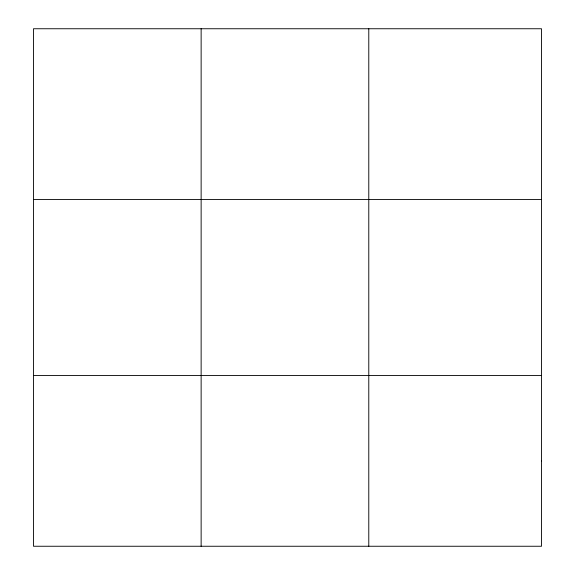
<?xml version="1.0" encoding="UTF-8"?>
<svg xmlns="http://www.w3.org/2000/svg" width="575" height="575" viewBox="0 0 575 575"><rect width="100%" height="100%" fill="white"/><g stroke="black" fill="none" stroke-linecap="round" stroke-linejoin="round"><path stroke-width="0.86" d="M201.135 546.25L201.135 28.75M368.783 546.25L368.783 28.75M33.494 199.525L541.506 199.525M33.494 375.475L541.506 375.475M541.506 460.863L541.506 546.25L33.494 546.25L33.494 28.75L541.506 28.75L541.506 460.863"/></g></svg>
